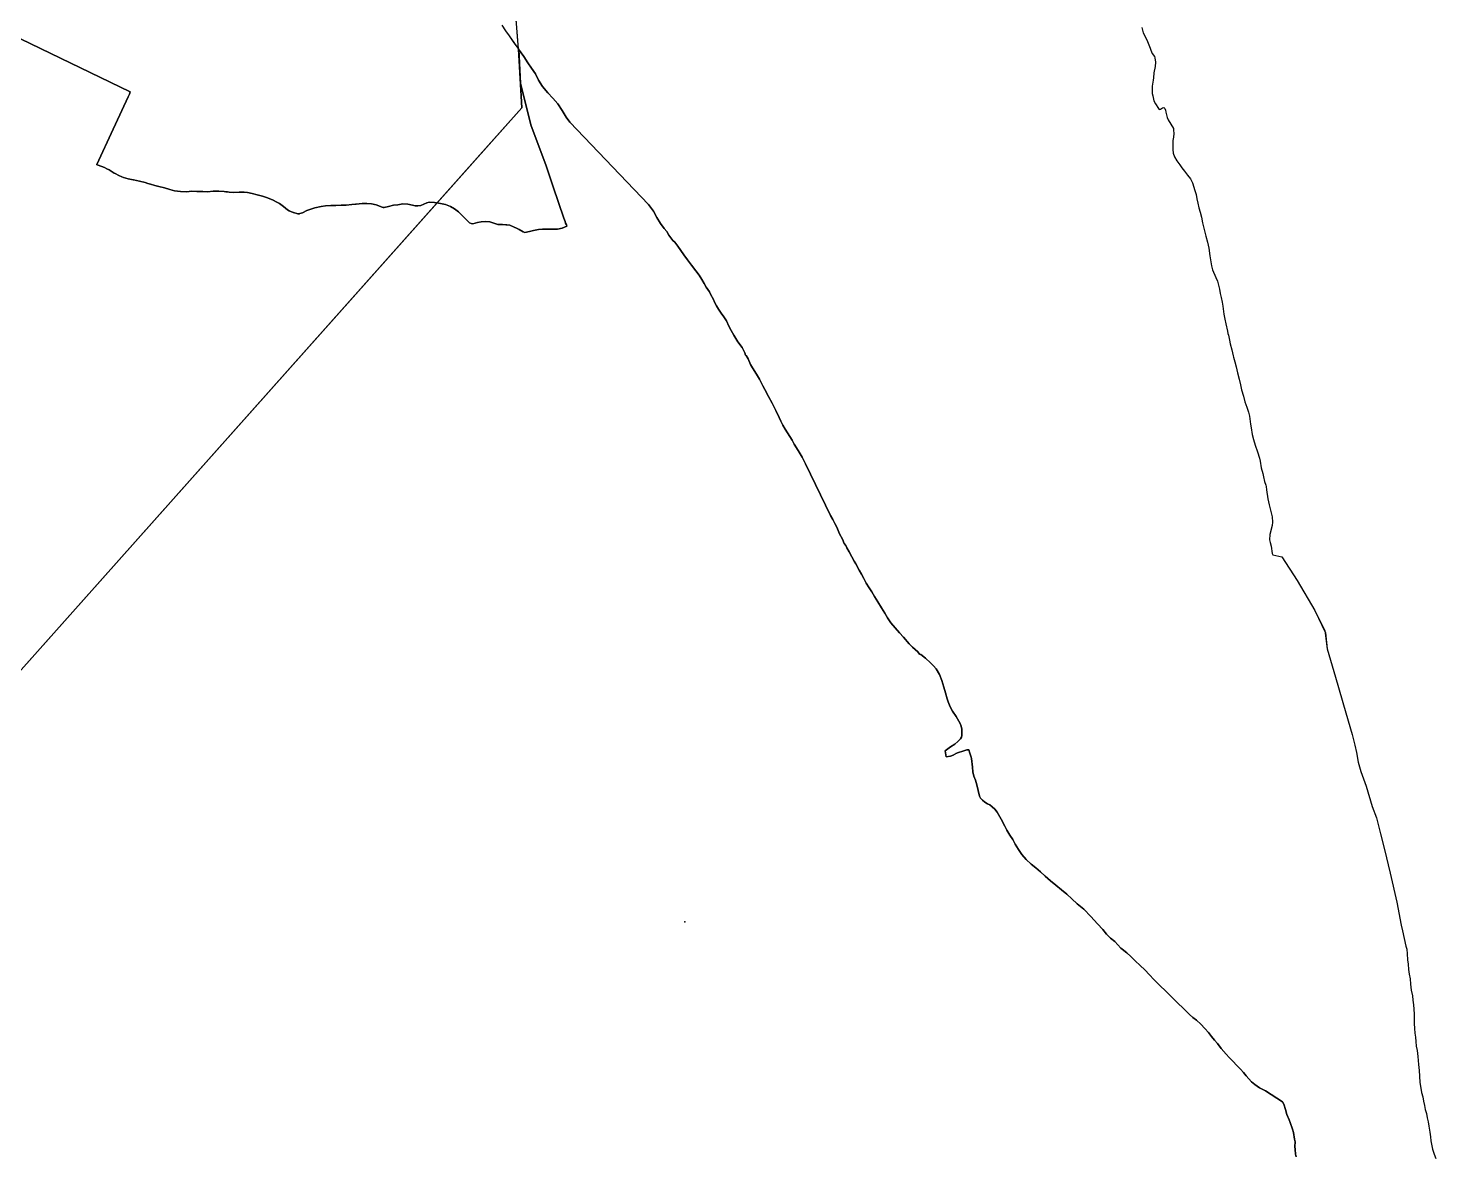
# Model space of a CAD drawing. Header units: inches. Extents: x 11258954 to 11313122, y 3645444 to 3695200.
# Drawn here: x 11293974 to 11297415, y 3677575 to 3680334 of the extents above; entities that cross this region are included whole.
import ezdxf

# ---------------------------------------------------------------- set-up
doc = ezdxf.new("R2010")
doc.units = ezdxf.units.IN
doc.header["$MEASUREMENT"] = 0
for name, color, linetype in [('AnnexationHistory', 183, 'Continuous'), ('PointOfInterest', 52, 'Continuous'), ('ZipCode', 108, 'Continuous')]:
    doc.layers.add(name, color=color, linetype=linetype)

msp = doc.modelspace()

# ---------------------------------------------------------------- linework, layer by layer
at = {"layer": 'AnnexationHistory'}
for points in [[(11297073.55, 3677574.8, 504.4), (11297072.25, 3677581.45, 504.4), (11297070.95, 3677592.45, 504.4), (11297070.75, 3677599.8, 504.4), (11297070.8, 3677611.25, 504.4), (11297069.75, 3677617.75, 504.4), (11297066.85, 3677634, 504.4), (11297064.4, 3677642.55, 504.4), (11297059, 3677658.85, 504.4), (11297056.15, 3677665.35, 504.4), (11297051.05, 3677678.15, 504.4), (11297047.75, 3677690.8, 504.4), (11297043.25, 3677703.4, 504.4), (11297039.8, 3677709.2, 504.4), (11296998.8, 3677735.95, 504.4), (11296984.2, 3677743.6, 504.4), (11296972.2, 3677751.6, 504.4), (11296964.7, 3677758.2, 504.4), (11296951.2, 3677773.2, 504.4), (11296944.95, 3677781, 504.4), (11296937.45, 3677789.35, 504.4), (11296928.3, 3677798.45, 504.4), (11296918.5, 3677808.35, 504.4), (11296909.7, 3677817.45, 504.4), (11296902.15, 3677825.8, 504.4), (11296890.45, 3677839.85, 504.2), (11296881.15, 3677852.1, 504.15), (11296874.35, 3677860.3, 504.15), (11296866.65, 3677869.45, 504.15), (11296859.15, 3677878.65, 504.15), (11296850.45, 3677888.6, 504.15), (11296840.4, 3677899.4, 504.15), (11296830.3, 3677908.8, 504.15), (11296821.45, 3677915.55, 504.15), (11296813.3, 3677923.1, 504.15), (11296725.45, 3678008.5, 100), (11296715.2, 3678019.45, 100), (11296703.35, 3678031.6, 100), (11296691.95, 3678042.6, 100), (11296680.45, 3678054.05, 100), (11296669.45, 3678064.55, 100), (11296659.8, 3678073.15, 100), (11296648.35, 3678082.8, 100), (11296645.3, 3678085.05, 100), (11296630.8, 3678100.85, 100), (11296620.15, 3678109.65, 100), (11296609.7, 3678119.45, 100), (11296601.15, 3678130.2, 100), (11296587.9, 3678144.65, 100), (11296572.05, 3678162.45, 100), (11296554.85, 3678180.2, 100), (11296538.15, 3678193.65, 100), (11296525.2, 3678205.15, 100), (11296513.05, 3678216.8, 100), (11296500.45, 3678227.7, 100), (11296486.5, 3678239.05, 100), (11296473.55, 3678249.6, 100), (11296460.4, 3678261, 100), (11296448.45, 3678271.2, 100), (11296436.95, 3678281.05, 100), (11296425.85, 3678290.6, 100), (11296413.7, 3678301.55, 100), (11296403.45, 3678313.8, 100), (11296394.65, 3678326.1, 100), (11296386.4, 3678339.3, 100), (11296380.9, 3678350.2, 100), (11296374, 3678361.45, 100), (11296366.6, 3678373.05, 100), (11296361.15, 3678383, 100), (11296352.3, 3678400.6, 100), (11296342.8, 3678417.3, 100), (11296337.35, 3678424.6, 100), (11296330.95, 3678430.7, 100), (11296324.7, 3678435.3, 100), (11296318.85, 3678438.15, 100), (11296312.55, 3678442.15, 100), (11296307.2, 3678446.55, 100), (11296302.3, 3678451.55, 100), (11296299.7, 3678456.6, 100), (11296296.4, 3678470.6, 100), (11296293.15, 3678483.95, 100), (11296289.6, 3678495.7, 100), (11296286.1, 3678505.55, 100), (11296283.35, 3678516.15, 100), (11296282.3, 3678527.27, 100), (11296280.19, 3678548.18, 100), (11296279.2, 3678551.5, 100), (11296276.3, 3678561.5, 100), (11296273.2, 3678569.4, 100), (11296272.3, 3678570.05, 100), (11296268.85, 3678569.7, 100), (11296258.95, 3678566.65, 100), (11296248.3, 3678562.95, 100), (11296241.7, 3678560.5, 100), (11296240.6, 3678560.2, 100), (11296235.45, 3678556.5, 100), (11296228.8, 3678554.15, 100), (11296218.1, 3678552.85, 100), (11296215.6, 3678567.15, 100), (11296218.95, 3678570, 100), (11296229.05, 3678576.9, 100), (11296239.4, 3678583.65, 100), (11296246.9, 3678589.95, 100), (11296253.55, 3678596.85, 100), (11296255.35, 3678601, 100), (11296256.4, 3678605.1, 100), (11296256.65, 3678609.7, 100), (11296256.05, 3678620.5, 100), (11296254.5, 3678627.45, 100), (11296252.1, 3678634, 100), (11296248.95, 3678639.9, 100), (11296242.55, 3678651.4, 100), (11296234, 3678663.85, 100), (11296228.3, 3678674.55, 100), (11296222.9, 3678687.05, 100), (11296220.6, 3678694.5, 100), (11296216.7, 3678709, 100), (11296212.7, 3678722.85, 100), (11296207.9, 3678738.9, 100), (11296201.55, 3678753.6, 100), (11296193.6, 3678767.9, 100), (11296187.2, 3678775.05, 100), (11296180.05, 3678782.55, 100), (11296167.4, 3678794.1, 100), (11296156.65, 3678802.4, 100), (11296153.35, 3678803.85, 100), (11296148.85, 3678808.95, 100), (11296135.6, 3678820.9, 100), (11296127.95, 3678829.1, 100), (11296113.95, 3678844.9, 100), (11296104.5, 3678856, 100), (11296093.55, 3678868.35, 100), (11296082.95, 3678880.5, 100), (11296074.85, 3678892.05, 100), (11296068, 3678904, 100), (11296060.4, 3678917.05, 100), (11296051.3, 3678931.15, 100), (11296043.35, 3678944.3, 100), (11296036.45, 3678955.65, 100), (11296029.6, 3678966.05, 100), (11296022.6, 3678977.2, 100), (11296017.05, 3678988.4, 100), (11296011.35, 3678999.15, 100), (11296005.7, 3679008.95, 100), (11295997.1, 3679024, 100), (11295993.1, 3679031.3, 100), (11295987.95, 3679041.65, 100), (11295981.15, 3679053.35, 100), (11295975.3, 3679063.7, 100), (11295972.6, 3679069.1, 100), (11295969, 3679074.15, 100), (11295964.85, 3679084.3, 100), (11295957.5, 3679097.8, 100), (11295950.55, 3679113.65, 100), (11295946.05, 3679123.05, 100), (11295940.8, 3679132.7, 100), (11295935.1, 3679142.7, 100), (11295874.6, 3679269.2, 100), (11295866, 3679284.85, 100), (11295856.4, 3679301.45, 100), (11295846.9, 3679317.15, 100), (11295841.8, 3679326.65, 100), (11295836.05, 3679335.85, 100), (11295830.35, 3679344.7, 100), (11295824.95, 3679353.8, 100), (11295819.2, 3679363.4, 100), (11295813.95, 3679373.15, 100), (11295809.6, 3679382.3, 100), (11295801.85, 3679399.2, 100), (11295792.65, 3679417.3, 100), (11295783.55, 3679433.45, 100), (11295774.6, 3679450.3, 100), (11295769.9, 3679459.1, 100), (11295762.05, 3679475.4, 100), (11295754.6, 3679487.9, 100), (11295745.05, 3679503.35, 100), (11295740, 3679511.7, 100), (11295734.15, 3679525.4, 100), (11295729.45, 3679533.35, 100), (11295727.95, 3679534.4, 100), (11295726.05, 3679539.8, 100), (11295719.55, 3679553.05, 100), (11295709.05, 3679567.3, 100), (11295699.4, 3679583.7, 100), (11295692.55, 3679594.6, 100), (11295686.7, 3679605.55, 100), (11295681.35, 3679618.05, 100), (11295674.6, 3679627.9, 100), (11295668.2, 3679637.1, 100), (11295661.35, 3679646.6, 100), (11295657.2, 3679655.1, 100), (11295651.65, 3679663.65, 100), (11295649.45, 3679670.85, 100), (11295642.3, 3679683.55, 100), (11295639.4, 3679689.45, 100), (11295631.3, 3679700.9, 100), (11295626.3, 3679709.7, 100), (11295620.6, 3679719.55, 100), (11295614.3, 3679729.6, 100), (11295606.15, 3679740.95, 100), (11295595.7, 3679754.4, 100), (11295585.55, 3679767.8, 100), (11295576.95, 3679779.45, 100), (11295569.85, 3679790.1, 100), (11295562.6, 3679800.5, 100), (11295554.9, 3679810.55, 100), (11295549.7, 3679814.7, 100), (11295540.4, 3679827.8, 100), (11295535.05, 3679837.05, 100), (11295528.7, 3679844.4, 100), (11295519.9, 3679856.65, 100), (11295511, 3679871.05, 100), (11295502.55, 3679886.5, 100), (11295490.5, 3679903.05, 100), (11295297.95, 3680104.35, 100), (11295289.4, 3680116.45, 100), (11295279.85, 3680132.65, 100), (11295268.85, 3680148.95, 100), (11295257.15, 3680162.95, 100), (11295244.6, 3680175.6, 100), (11295231.45, 3680191.15, 100), (11295221.45, 3680206.65, 100), (11295214.05, 3680221.75, 100), (11295204.8, 3680236, 100), (11295195.95, 3680249, 100), (11295185.8, 3680264.2, 100), (11295173.01, 3680282.315, 100), (11295154.359, 3680522.391, 0)], [(11295132, 3680340.75, 0), (11295141, 3680327.25, 0), (11295150, 3680314.75, 0), (11295155.396, 3680306.8745, 0), (11295173, 3680282.5, 0), (11295180.8315, 3680139.1285, 0), (11293212.016, 3677929.1205, 0)], [(11296696, 3680335.25, 0), (11296700, 3680322, 0), (11296707, 3680308.25, 0), (11296710, 3680300.75, 0), (11296717, 3680284.5, 0), (11296718.5995, 3680280.3405, 0), (11296722, 3680271.5, 0), (11296727, 3680264.5, 0), (11296728, 3680261.5, 0), (11296730, 3680251, 0), (11296729, 3680240, 0), (11296726, 3680224.75, 0), (11296725, 3680212.25, 0), (11296724, 3680207, 0), (11296722, 3680192.25, 0), (11296722, 3680186.25, 0), (11296722, 3680173.75, 0), (11296723, 3680168.25, 0), (11296726, 3680156.25, 0), (11296730, 3680148.5, 0), (11296737, 3680137.25, 0), (11296739, 3680135.25, 0), (11296742, 3680136, 0), (11296747, 3680139, 0), (11296750, 3680139.75, 0), (11296753, 3680137.75, 0), (11296754, 3680133.5, 0), (11296755, 3680128.75, 0), (11296758, 3680115.5, 0), (11296761, 3680109.5, 0), (11296767, 3680099.25, 0), (11296774, 3680088.5, 0), (11296774, 3680085, 0), (11296774, 3680084.75, 0), (11296775, 3680076.5, 0), (11296774, 3680067.5, 0), (11296772, 3680058.75, 0), (11296772, 3680048, 0), (11296772, 3680036.75, 0), (11296773, 3680028.5, 0), (11296776, 3680019.5, 0), (11296782, 3680009.5, 0), (11296789, 3680000, 0), (11296794, 3679992.5, 0), (11296801, 3679984, 0), (11296808, 3679974.75, 0), (11296815, 3679965.75, 0), (11296820, 3679956, 0), (11296826, 3679937.25, 0), (11296829, 3679926.75, 0), (11296831, 3679916.25, 0), (11296833, 3679906, 0), (11296836, 3679894.75, 0), (11296839, 3679884, 0), (11296842, 3679871.5, 0), (11296845, 3679857.5, 0), (11296849, 3679841.25, 0), (11296853, 3679825, 0), (11296857, 3679810.5, 0), (11296860, 3679795.75, 0), (11296863, 3679777, 0), (11296865, 3679762.5, 0), (11296867, 3679752.5, 0), (11296869, 3679742.75, 0), (11296877, 3679724.5, 0), (11296881, 3679715.25, 0), (11296884, 3679705.5, 0), (11296886, 3679695.5, 0), (11296888, 3679685, 0), (11296890, 3679675.25, 0), (11296893, 3679664.25, 0), (11296894, 3679654.25, 0), (11296897, 3679635, 0), (11296899.615, 3679622.703, 0), (11296901.995, 3679611.091, 0), (11296906.134, 3679593.3575, 0), (11296906.7, 3679587.05, 0), (11296908, 3679583, 0), (11296910.341, 3679571.11, 0), (11296912.45, 3679561.8785, 0), (11296916.029, 3679547.483, 0), (11296919.769, 3679532.5795, 0), (11296920.6015, 3679529.347, 0), (11296923.473, 3679518.19, 0), (11296926.666, 3679505.9415, 0), (11296930.2755, 3679491.6245, 0), (11296933.9745, 3679475.9715, 0), (11296937.178, 3679461.7745, 0), (11296940.1145, 3679449.601, 0), (11296944.502, 3679434.115, 0), (11296948.3625, 3679420.4885, 0), (11296953.289, 3679407.3625, 0), (11296957.1225, 3679394.8265, 0), (11296959.491, 3679384.96, 0), (11296960.496, 3679378.555, 0), (11296962.1615, 3679365.613, 0), (11296963.3185, 3679356.5985, 0), (11296965.7085, 3679340.441, 0), (11296969.4715, 3679328.0295, 0), (11296973.6715, 3679314.3845, 0), (11296978.821, 3679298.293, 0), (11296983.768, 3679282.8325, 0), (11296985.2865, 3679274.964, 0), (11296988.341, 3679258.932, 0), (11296991.763, 3679244.8795, 0), (11296993.641, 3679237.167, 0), (11296996.558, 3679225.5485, 0), (11296999.75, 3679216.58, 0), (11297000.168, 3679213.6645, 0), (11297001.361, 3679205.3475, 0), (11297004.46, 3679183.1225, 0), (11297008.004, 3679168.609, 0), (11297014.5595, 3679139.514, 0), (11297015.7985, 3679125.9325, 0), (11297015.302, 3679118.038, 0), (11297008.94, 3679096.1575, 0), (11297008.3, 3679083.05, 0), (11297010.26, 3679076.329, 0), (11297012.7805, 3679067.813, 0), (11297015.0255, 3679050.0025, 0), (11297016.315, 3679046.139, 0), (11297038.2715, 3679041.552, 0), (11297075.734, 3678984.01, 0), (11297119.3535, 3678910.0445, 0), (11297145.285, 3678855.424, 0), (11297149.1055, 3678816.285, 0), (11297169.68, 3678747.2245, 0), (11297194.8, 3678660.1, 0), (11297210.3965, 3678606.8215, 0), (11297216.698, 3678581.171, 0), (11297220.8335, 3678563.292, 0), (11297225.366, 3678539.306, 0), (11297231.689, 3678516.4595, 0), (11297244.914, 3678480.7145, 0), (11297259.6, 3678431.05, 0), (11297269.7015, 3678403.3985, 0), (11297279.386, 3678364.264, 0), (11297289.755, 3678325.784, 0), (11297303.278, 3678268.638, 0), (11297319.699, 3678197.6565, 0), (11297330.4285, 3678140.91, 0), (11297333.1555, 3678127.1295, 0), (11297342, 3678089.75, 0), (11297344, 3678082.25, 0), (11297345, 3678071.5, 0), (11297346, 3678056.25, 0), (11297347, 3678045.5, 0), (11297348, 3678032.5, 0), (11297350, 3678021.75, 0), (11297352, 3678010, 0), (11297353, 3677997.25, 0), (11297355, 3677982.5, 0), (11297358, 3677968.5, 0), (11297359, 3677957.75, 0), (11297360, 3677946.5, 0), (11297361, 3677935.75, 0), (11297362, 3677923.75, 0), (11297362, 3677911.75, 0), (11297362, 3677900.5, 0), (11297363, 3677888.75, 0), (11297364, 3677877.5, 0), (11297365, 3677867.25, 0), (11297366, 3677856.5, 0), (11297367, 3677845.5, 0), (11297369, 3677835, 0), (11297371, 3677820.5, 0), (11297372, 3677810.5, 0), (11297373, 3677800.5, 0), (11297374, 3677785.75, 0), (11297375, 3677771.75, 0), (11297376, 3677756.75, 0), (11297378, 3677742.75, 0), (11297380, 3677732.25, 0), (11297383, 3677721.5, 0), (11297385, 3677711, 0), (11297387, 3677700.75, 0), (11297389, 3677691, 0), (11297392, 3677680.5, 0), (11297394, 3677670.25, 0), (11297396, 3677660.25, 0), (11297398, 3677650, 0), (11297400, 3677635.25, 0), (11297402, 3677623.75, 0), (11297403, 3677614.25, 0), (11297404, 3677605.75, 0), (11297407, 3677593.5, 0), (11297411, 3677581.5, 0), (11297415, 3677570.75, 0)], [(11293127.101, 3677833.803, 0), (11295078.6265, 3680024.403, 0), (11295180.8315, 3680139.1285, 0), (11295173.01, 3680282.315, 100), (11295185.8, 3680264.2, 100), (11295195.95, 3680249, 100), (11295204.8, 3680236, 100), (11295214.05, 3680221.75, 100), (11295221.45, 3680206.65, 100), (11295231.45, 3680191.15, 100), (11295244.6, 3680175.6, 100), (11295257.15, 3680162.95, 100), (11295268.85, 3680148.95, 100), (11295279.85, 3680132.65, 100), (11295289.4, 3680116.45, 100), (11295297.95, 3680104.35, 100), (11295490.5, 3679903.05, 100), (11295502.55, 3679886.5, 100), (11295511, 3679871.05, 100), (11295519.9, 3679856.65, 100), (11295528.7, 3679844.4, 100), (11295535.05, 3679837.05, 100), (11295540.4, 3679827.8, 100), (11295549.7, 3679814.7, 100), (11295554.9, 3679810.55, 100), (11295562.6, 3679800.5, 100), (11295569.85, 3679790.1, 100), (11295576.95, 3679779.45, 100), (11295585.55, 3679767.8, 100), (11295595.7, 3679754.4, 100), (11295606.15, 3679740.95, 100), (11295614.3, 3679729.6, 100), (11295620.6, 3679719.55, 100), (11295626.3, 3679709.7, 100), (11295631.3, 3679700.9, 100), (11295639.4, 3679689.45, 100), (11295642.3, 3679683.55, 100), (11295649.45, 3679670.85, 100), (11295651.65, 3679663.65, 100), (11295657.2, 3679655.1, 100), (11295661.35, 3679646.6, 100), (11295668.2, 3679637.1, 100), (11295674.6, 3679627.9, 100), (11295681.35, 3679618.05, 100), (11295686.7, 3679605.55, 100), (11295692.55, 3679594.6, 100), (11295699.4, 3679583.7, 100), (11295709.05, 3679567.3, 100), (11295719.55, 3679553.05, 100), (11295726.05, 3679539.8, 100), (11295727.95, 3679534.4, 100), (11295729.45, 3679533.35, 100), (11295734.15, 3679525.4, 100), (11295740, 3679511.7, 100), (11295745.05, 3679503.35, 100), (11295754.6, 3679487.9, 100), (11295762.05, 3679475.4, 100), (11295769.9, 3679459.1, 100), (11295774.6, 3679450.3, 100), (11295783.55, 3679433.45, 100), (11295792.65, 3679417.3, 100), (11295801.85, 3679399.2, 100), (11295809.6, 3679382.3, 100), (11295813.95, 3679373.15, 100), (11295819.2, 3679363.4, 100), (11295824.95, 3679353.8, 100), (11295830.35, 3679344.7, 100), (11295836.05, 3679335.85, 100), (11295841.8, 3679326.65, 100), (11295846.9, 3679317.15, 100), (11295856.4, 3679301.45, 100), (11295866, 3679284.85, 100), (11295874.6, 3679269.2, 100), (11295935.1, 3679142.7, 100), (11295940.8, 3679132.7, 100), (11295946.05, 3679123.05, 100), (11295950.55, 3679113.65, 100), (11295957.5, 3679097.8, 100), (11295964.85, 3679084.3, 100), (11295969, 3679074.15, 100), (11295972.6, 3679069.1, 100), (11295975.3, 3679063.7, 100), (11295981.15, 3679053.35, 100), (11295987.95, 3679041.65, 100), (11295993.1, 3679031.3, 100), (11295997.1, 3679024, 100), (11296005.7, 3679008.95, 100), (11296011.35, 3678999.15, 100), (11296017.05, 3678988.4, 100), (11296022.6, 3678977.2, 100), (11296029.6, 3678966.05, 100), (11296036.45, 3678955.65, 100), (11296043.35, 3678944.3, 100), (11296051.3, 3678931.15, 100), (11296060.4, 3678917.05, 100), (11296068, 3678904, 100), (11296074.85, 3678892.05, 100), (11296082.95, 3678880.5, 100), (11296093.55, 3678868.35, 100), (11296104.5, 3678856, 100), (11296113.95, 3678844.9, 100), (11296127.95, 3678829.1, 100), (11296135.6, 3678820.9, 100), (11296148.85, 3678808.95, 100), (11296153.35, 3678803.85, 100), (11296156.65, 3678802.4, 100), (11296167.4, 3678794.1, 100), (11296180.05, 3678782.55, 100), (11296187.2, 3678775.05, 100), (11296193.6, 3678767.9, 100), (11296201.55, 3678753.6, 100), (11296207.9, 3678738.9, 100), (11296212.7, 3678722.85, 100), (11296216.7, 3678709, 100), (11296220.6, 3678694.5, 100), (11296222.9, 3678687.05, 100), (11296228.3, 3678674.55, 100), (11296234, 3678663.85, 100), (11296242.55, 3678651.4, 100), (11296248.95, 3678639.9, 100), (11296252.1, 3678634, 100), (11296254.5, 3678627.45, 100), (11296256.05, 3678620.5, 100), (11296256.65, 3678609.7, 100), (11296256.4, 3678605.1, 100), (11296255.35, 3678601, 100), (11296253.55, 3678596.85, 100), (11296246.9, 3678589.95, 100), (11296239.4, 3678583.65, 100), (11296229.05, 3678576.9, 100), (11296218.95, 3678570, 100), (11296215.6, 3678567.15, 100), (11296218.1, 3678552.85, 100), (11296228.8, 3678554.15, 100), (11296235.45, 3678556.5, 100), (11296240.6, 3678560.2, 100), (11296241.7, 3678560.5, 100), (11296248.3, 3678562.95, 100), (11296258.95, 3678566.65, 100), (11296268.85, 3678569.7, 100), (11296272.3, 3678570.05, 100), (11296273.2, 3678569.4, 100), (11296276.3, 3678561.5, 100), (11296279.2, 3678551.5, 100), (11296280.19, 3678548.18, 100), (11296282.3, 3678527.27, 100), (11296283.35, 3678516.15, 100), (11296286.1, 3678505.55, 100), (11296289.6, 3678495.7, 100), (11296293.15, 3678483.95, 100), (11296296.4, 3678470.6, 100), (11296299.7, 3678456.6, 100), (11296302.3, 3678451.55, 100), (11296307.2, 3678446.55, 100), (11296312.55, 3678442.15, 100), (11296318.85, 3678438.15, 100), (11296324.7, 3678435.3, 100), (11296330.95, 3678430.7, 100), (11296337.35, 3678424.6, 100), (11296342.8, 3678417.3, 100), (11296352.3, 3678400.6, 100), (11296361.15, 3678383, 100), (11296366.6, 3678373.05, 100), (11296374, 3678361.45, 100), (11296380.9, 3678350.2, 100), (11296386.4, 3678339.3, 100), (11296394.65, 3678326.1, 100), (11296403.45, 3678313.8, 100), (11296413.7, 3678301.55, 100), (11296425.85, 3678290.6, 100), (11296436.95, 3678281.05, 100), (11296448.45, 3678271.2, 100), (11296460.4, 3678261, 100), (11296473.55, 3678249.6, 100), (11296486.5, 3678239.05, 100), (11296500.45, 3678227.7, 100), (11296513.05, 3678216.8, 100), (11296525.2, 3678205.15, 100), (11296538.15, 3678193.65, 100), (11296554.85, 3678180.2, 100), (11296572.05, 3678162.45, 100), (11296587.9, 3678144.65, 100), (11296601.15, 3678130.2, 100), (11296609.7, 3678119.45, 100), (11296620.15, 3678109.65, 100), (11296630.8, 3678100.85, 100), (11296645.3, 3678085.05, 100), (11296648.35, 3678082.8, 100), (11296659.8, 3678073.15, 100), (11296669.45, 3678064.55, 100), (11296680.45, 3678054.05, 100), (11296691.95, 3678042.6, 100), (11296703.35, 3678031.6, 100), (11296715.2, 3678019.45, 100), (11296725.45, 3678008.5, 100), (11296813.3, 3677923.1, 504.15), (11296821.45, 3677915.55, 504.15), (11296830.3, 3677908.8, 504.15), (11296840.4, 3677899.4, 504.15), (11296850.45, 3677888.6, 504.15), (11296859.15, 3677878.65, 504.15), (11296866.65, 3677869.45, 504.15), (11296874.35, 3677860.3, 504.15), (11296881.15, 3677852.1, 504.15), (11296890.45, 3677839.85, 504.2), (11296902.15, 3677825.8, 504.4), (11296909.7, 3677817.45, 504.4), (11296918.5, 3677808.35, 504.4), (11296928.3, 3677798.45, 504.4), (11296937.45, 3677789.35, 504.4), (11296944.95, 3677781, 504.4), (11296951.2, 3677773.2, 504.4), (11296964.7, 3677758.2, 504.4), (11296972.2, 3677751.6, 504.4), (11296984.2, 3677743.6, 504.4), (11296998.8, 3677735.95, 504.4), (11297039.8, 3677709.2, 504.4), (11297043.25, 3677703.4, 504.4), (11297047.75, 3677690.8, 504.4), (11297051.05, 3677678.15, 504.4), (11297056.15, 3677665.35, 504.4), (11297059, 3677658.85, 504.4), (11297064.4, 3677642.55, 504.4), (11297066.85, 3677634, 504.4), (11297069.75, 3677617.75, 504.4), (11297070.8, 3677611.25, 504.4), (11297070.75, 3677599.8, 504.4), (11297070.95, 3677592.45, 504.4), (11297072.25, 3677581.45, 504.4), (11297073.55, 3677574.8, 504.4)]]:
    msp.add_polyline3d(points, dxfattribs=at)
at = {"layer": 'PointOfInterest'}
msp.add_point((11295579.4749, 3678149.6375), dxfattribs=at)
at = {"layer": 'ZipCode'}
for points in [[(11293955.6255, 3680307.6065, 0), (11294224, 3680178.3125, 0), (11294222, 3680172, 0), (11294219, 3680165.75, 0), (11294188, 3680099, 0), (11294182, 3680086.75, 0), (11294142.033, 3680000.072, 0), (11294142.25, 3680000, 0), (11294145.7, 3679998.9, 0), (11294160.85, 3679993.2, 0), (11294166.75, 3679990.275, 0), (11294172.65, 3679987.35, 0), (11294184.45, 3679979.65, 0), (11294187.0275, 3679978.3095, 0), (11294195.7, 3679973.8, 0), (11294202.9785, 3679970.6805, 0), (11294207.6, 3679968.7, 0), (11294218.55, 3679965.3, 0), (11294230.957, 3679963.0095, 0), (11294231.55, 3679962.9005, 0), (11294246.9, 3679960.1, 0), (11294260.8, 3679956.35, 0), (11294266.9, 3679954.269, 0), (11294273.55, 3679952, 0), (11294283.7, 3679949.3, 0), (11294293.55, 3679947.05, 0), (11294307.3, 3679943.8, 0), (11294320.7, 3679939.5, 0), (11294332.3, 3679936.5, 0), (11294346.8, 3679934.35, 0), (11294361.3, 3679933.7, 0), (11294374.2, 3679934.9, 0), (11294386.85, 3679934.85, 0), (11294400.4205, 3679934.1405, 0), (11294401.2, 3679934.1, 0), (11294413.1, 3679933.9, 0), (11294426.45, 3679935.1, 0), (11294440.5, 3679935.65, 0), (11294453.7, 3679934.65, 0), (11294457.816, 3679934.025, 0), (11294461.9325, 3679933.3995, 0), (11294465.55, 3679932.85, 0), (11294477.3, 3679931.95, 0), (11294490.4, 3679932.55, 0), (11294493, 3679932.75, 0), (11294497.55, 3679933.05, 0), (11294502.0255, 3679932.6785, 0), (11294510.2, 3679932, 0), (11294521.55, 3679929.3, 0), (11294534.2, 3679926.15, 0), (11294546.9855, 3679922.978, 0), (11294547.3, 3679922.9, 0), (11294559.15, 3679919.3, 0), (11294572.9, 3679913.15, 0), (11294580.9075, 3679909.2975, 0), (11294588.8, 3679905.5, 0), (11294598.3, 3679898.1, 0), (11294608.2, 3679889.85, 0), (11294612.1, 3679887.3, 0), (11294622.061, 3679883.3335, 0), (11294623.15, 3679882.9, 0), (11294633.85, 3679879.9, 0), (11294638, 3679880.25, 0), (11294638.7, 3679880.3, 0), (11294644.6, 3679882.55, 0), (11294655.2, 3679887.8, 0), (11294665.65, 3679891.35, 0), (11294675.3, 3679894.5, 0), (11294690.4, 3679898, 0), (11294701.35, 3679899.4, 0), (11294714.1, 3679900.05, 0), (11294726.35, 3679900.4, 0), (11294739.45, 3679901, 0), (11294751.55, 3679901.4, 0), (11294765.4, 3679902.5, 0), (11294774.8435, 3679903.1065, 0), (11294776.3, 3679903.2, 0), (11294790.7, 3679904.95, 0), (11294802.3, 3679905.05, 0), (11294813.9, 3679904.1, 0), (11294825, 3679901.65, 0), (11294839.4, 3679895.95, 0), (11294842.125, 3679895.575, 0), (11294844.85, 3679895.2, 0), (11294855.1, 3679897.9, 0), (11294867, 3679900.85, 0), (11294878.3, 3679902.2, 0), (11294890.45, 3679904, 0), (11294902.15, 3679903.5, 0), (11294914.15, 3679901.05, 0), (11294920.2, 3679899.6, 0), (11294927, 3679899.05, 0), (11294934.2, 3679900.15, 0), (11294948.95, 3679906.45, 0), (11294954.45, 3679908, 0), (11294967.65, 3679907.35, 0), (11294982.05, 3679905.45, 0), (11294994.4, 3679902.3, 0), (11295006.55, 3679897.9, 0), (11295016.85, 3679892.3, 0), (11295023.0745, 3679887.158, 0), (11295026.05, 3679884.7, 0), (11295034.65, 3679876.5, 0), (11295041.043, 3679870.0435, 0), (11295044.7, 3679866.35, 0), (11295053.15, 3679858.2, 0), (11295056.9, 3679856.4, 0), (11295061.1, 3679855.8, 0), (11295073.05, 3679858.35, 0), (11295081.6, 3679860.5, 0), (11295092.1, 3679861.05, 0), (11295102.6, 3679860.05, 0), (11295112.35, 3679857.35, 0), (11295122.45, 3679854.05, 0), (11295133.4, 3679853.45, 0), (11295141.6455, 3679853.154, 0), (11295144.55, 3679853.05, 0), (11295151.3, 3679851.95, 0), (11295162.7, 3679847.5, 0), (11295167.623, 3679845.028, 0), (11295174.65, 3679841.5, 0), (11295184.4, 3679835.5, 0), (11295188.55, 3679834.55, 0), (11295199.5, 3679836.45, 0), (11295209.5, 3679838.95, 0), (11295222.05, 3679841.45, 0), (11295231.6, 3679842.65, 0), (11295243.4, 3679842.45, 0), (11295246.012, 3679842.364, 0), (11295254, 3679842.1, 0), (11295268.15, 3679842.7, 0), (11295279.9, 3679845, 0), (11295291.05, 3679849.5, 0), (11295290, 3679852.75, 0), (11295288, 3679857, 0), (11295287, 3679861, 0), (11295285, 3679865, 0), (11295284, 3679869, 0), (11295258, 3679945.5, 0), (11295240, 3680000, 0), (11295204, 3680094.75, 0), (11295178, 3680198.75, 0), (11295174, 3680281.5, 0), (11295172.9685, 3680282.901, 0), (11295147, 3680612, 0)], [(11295132, 3680340.75, 0), (11295141, 3680327.25, 0), (11295150, 3680314.75, 0), (11295160, 3680300.5, 0), (11295168.999, 3680288.2905, 0), (11295172.9685, 3680282.901, 0), (11295174, 3680281.5, 0), (11295178, 3680198.75, 0), (11295204, 3680094.75, 0), (11295240, 3680000, 0), (11295258, 3679945.5, 0), (11295284, 3679869, 0), (11295285, 3679865, 0), (11295287, 3679861, 0), (11295288, 3679857, 0), (11295290, 3679852.75, 0), (11295291.05, 3679849.5, 0), (11295279.9, 3679845, 0), (11295268.15, 3679842.7, 0), (11295254, 3679842.1, 0), (11295246.012, 3679842.364, 0), (11295243.4, 3679842.45, 0), (11295231.6, 3679842.65, 0), (11295222.05, 3679841.45, 0), (11295209.5, 3679838.95, 0), (11295199.5, 3679836.45, 0), (11295188.55, 3679834.55, 0), (11295184.4, 3679835.5, 0), (11295174.65, 3679841.5, 0), (11295167.623, 3679845.028, 0), (11295162.7, 3679847.5, 0), (11295151.3, 3679851.95, 0), (11295144.55, 3679853.05, 0), (11295141.6455, 3679853.154, 0), (11295133.4, 3679853.45, 0), (11295122.45, 3679854.05, 0), (11295112.35, 3679857.35, 0), (11295102.6, 3679860.05, 0), (11295092.1, 3679861.05, 0), (11295081.6, 3679860.5, 0), (11295073.05, 3679858.35, 0), (11295061.1, 3679855.8, 0), (11295056.9, 3679856.4, 0), (11295053.15, 3679858.2, 0), (11295044.7, 3679866.35, 0), (11295041.043, 3679870.0435, 0), (11295034.65, 3679876.5, 0), (11295026.05, 3679884.7, 0), (11295023.0745, 3679887.158, 0), (11295016.85, 3679892.3, 0), (11295006.55, 3679897.9, 0), (11294994.4, 3679902.3, 0), (11294982.05, 3679905.45, 0), (11294967.65, 3679907.35, 0), (11294954.45, 3679908, 0), (11294948.95, 3679906.45, 0), (11294934.2, 3679900.15, 0), (11294927, 3679899.05, 0), (11294920.2, 3679899.6, 0), (11294914.15, 3679901.05, 0), (11294902.15, 3679903.5, 0), (11294890.45, 3679904, 0), (11294878.3, 3679902.2, 0), (11294867, 3679900.85, 0), (11294855.1, 3679897.9, 0), (11294844.85, 3679895.2, 0), (11294842.125, 3679895.575, 0), (11294839.4, 3679895.95, 0), (11294825, 3679901.65, 0), (11294813.9, 3679904.1, 0), (11294802.3, 3679905.05, 0), (11294790.7, 3679904.95, 0), (11294776.3, 3679903.2, 0), (11294774.8435, 3679903.1065, 0), (11294765.4, 3679902.5, 0), (11294751.55, 3679901.4, 0), (11294739.45, 3679901, 0), (11294726.35, 3679900.4, 0), (11294714.1, 3679900.05, 0), (11294701.35, 3679899.4, 0), (11294690.4, 3679898, 0), (11294675.3, 3679894.5, 0), (11294665.65, 3679891.35, 0), (11294655.2, 3679887.8, 0), (11294644.6, 3679882.55, 0), (11294638.7, 3679880.3, 0), (11294638, 3679880.25, 0), (11294633.85, 3679879.9, 0), (11294623.15, 3679882.9, 0), (11294622.061, 3679883.3335, 0), (11294612.1, 3679887.3, 0), (11294608.2, 3679889.85, 0), (11294598.3, 3679898.1, 0), (11294588.8, 3679905.5, 0), (11294580.9075, 3679909.2975, 0), (11294572.9, 3679913.15, 0), (11294559.15, 3679919.3, 0), (11294547.3, 3679922.9, 0), (11294546.9855, 3679922.978, 0), (11294534.2, 3679926.15, 0), (11294521.55, 3679929.3, 0), (11294510.2, 3679932, 0), (11294502.0255, 3679932.6785, 0), (11294497.55, 3679933.05, 0), (11294493, 3679932.75, 0), (11294490.4, 3679932.55, 0), (11294477.3, 3679931.95, 0), (11294465.55, 3679932.85, 0), (11294461.9325, 3679933.3995, 0), (11294457.816, 3679934.025, 0), (11294453.7, 3679934.65, 0), (11294440.5, 3679935.65, 0), (11294426.45, 3679935.1, 0), (11294413.1, 3679933.9, 0), (11294401.2, 3679934.1, 0), (11294400.4205, 3679934.1405, 0), (11294386.85, 3679934.85, 0), (11294374.2, 3679934.9, 0), (11294361.3, 3679933.7, 0), (11294346.8, 3679934.35, 0), (11294332.3, 3679936.5, 0), (11294320.7, 3679939.5, 0), (11294307.3, 3679943.8, 0), (11294293.55, 3679947.05, 0), (11294283.7, 3679949.3, 0), (11294273.55, 3679952, 0), (11294266.9, 3679954.269, 0), (11294260.8, 3679956.35, 0), (11294246.9, 3679960.1, 0), (11294231.55, 3679962.9005, 0), (11294230.957, 3679963.0095, 0), (11294218.55, 3679965.3, 0), (11294207.6, 3679968.7, 0), (11294202.9785, 3679970.6805, 0), (11294195.7, 3679973.8, 0), (11294187.0275, 3679978.3095, 0), (11294184.45, 3679979.65, 0), (11294172.65, 3679987.35, 0), (11294166.75, 3679990.275, 0), (11294160.85, 3679993.2, 0), (11294145.7, 3679998.9, 0), (11294142.25, 3680000, 0), (11294142.033, 3680000.072, 0), (11294182, 3680086.75, 0), (11294188, 3680099, 0), (11294219, 3680165.75, 0), (11294222, 3680172, 0), (11294224, 3680178.3125, 0), (11293955.6255, 3680307.6065, 0)], [(11296696, 3680335.25, 0), (11296700, 3680322, 0), (11296707, 3680308.25, 0), (11296710, 3680300.75, 0), (11296717, 3680284.5, 0), (11296718.5995, 3680280.3405, 0), (11296722, 3680271.5, 0), (11296727, 3680264.5, 0), (11296728, 3680261.5, 0), (11296730, 3680251, 0), (11296729, 3680240, 0), (11296726, 3680224.75, 0), (11296725, 3680212.25, 0), (11296724, 3680207, 0), (11296722, 3680192.25, 0), (11296722, 3680186.25, 0), (11296722, 3680173.75, 0), (11296723, 3680168.25, 0), (11296726, 3680156.25, 0), (11296730, 3680148.5, 0), (11296737, 3680137.25, 0), (11296739, 3680135.25, 0), (11296742, 3680136, 0), (11296747, 3680139, 0), (11296750, 3680139.75, 0), (11296753, 3680137.75, 0), (11296754, 3680133.5, 0), (11296755, 3680128.75, 0), (11296758, 3680115.5, 0), (11296761, 3680109.5, 0), (11296767, 3680099.25, 0), (11296774, 3680088.5, 0), (11296774, 3680085, 0), (11296774, 3680084.75, 0), (11296775, 3680076.5, 0), (11296774, 3680067.5, 0), (11296772, 3680058.75, 0), (11296772, 3680048, 0), (11296772, 3680036.75, 0), (11296773, 3680028.5, 0), (11296776, 3680019.5, 0), (11296782, 3680009.5, 0), (11296789, 3680000, 0), (11296794, 3679992.5, 0), (11296801, 3679984, 0), (11296808, 3679974.75, 0), (11296815, 3679965.75, 0), (11296820, 3679956, 0), (11296826, 3679937.25, 0), (11296829, 3679926.75, 0), (11296831, 3679916.25, 0), (11296833, 3679906, 0), (11296836, 3679894.75, 0), (11296839, 3679884, 0), (11296842, 3679871.5, 0), (11296845, 3679857.5, 0), (11296849, 3679841.25, 0), (11296853, 3679825, 0), (11296857, 3679810.5, 0), (11296860, 3679795.75, 0), (11296863, 3679777, 0), (11296865, 3679762.5, 0), (11296867, 3679752.5, 0), (11296869, 3679742.75, 0), (11296877, 3679724.5, 0), (11296881, 3679715.25, 0), (11296884, 3679705.5, 0), (11296886, 3679695.5, 0), (11296888, 3679685, 0), (11296890, 3679675.25, 0), (11296893, 3679664.25, 0), (11296894, 3679654.25, 0), (11296897, 3679635, 0), (11296899.615, 3679622.703, 0), (11296901.995, 3679611.091, 0), (11296906.134, 3679593.3575, 0), (11296906.7, 3679587.05, 0), (11296908, 3679583, 0), (11296910.341, 3679571.11, 0), (11296912.45, 3679561.8785, 0), (11296916.029, 3679547.483, 0), (11296919.769, 3679532.5795, 0), (11296920.6015, 3679529.347, 0), (11296923.473, 3679518.19, 0), (11296926.666, 3679505.9415, 0), (11296930.2755, 3679491.6245, 0), (11296933.9745, 3679475.9715, 0), (11296937.178, 3679461.7745, 0), (11296940.1145, 3679449.601, 0), (11296944.502, 3679434.115, 0), (11296948.3625, 3679420.4885, 0), (11296953.289, 3679407.3625, 0), (11296957.1225, 3679394.8265, 0), (11296959.491, 3679384.96, 0), (11296960.496, 3679378.555, 0), (11296962.1615, 3679365.613, 0), (11296963.3185, 3679356.5985, 0), (11296965.7085, 3679340.441, 0), (11296969.4715, 3679328.0295, 0), (11296973.6715, 3679314.3845, 0), (11296978.821, 3679298.293, 0), (11296983.768, 3679282.8325, 0), (11296985.2865, 3679274.964, 0), (11296988.341, 3679258.932, 0), (11296991.763, 3679244.8795, 0), (11296993.641, 3679237.167, 0), (11296996.558, 3679225.5485, 0), (11296999.75, 3679216.58, 0), (11297000.168, 3679213.6645, 0), (11297001.361, 3679205.3475, 0), (11297004.46, 3679183.1225, 0), (11297008.004, 3679168.609, 0), (11297014.5595, 3679139.514, 0), (11297015.7985, 3679125.9325, 0), (11297015.302, 3679118.038, 0), (11297008.94, 3679096.1575, 0), (11297008.3, 3679083.05, 0), (11297010.26, 3679076.329, 0), (11297012.7805, 3679067.813, 0), (11297015.0255, 3679050.0025, 0), (11297016.315, 3679046.139, 0), (11297038.2715, 3679041.552, 0), (11297075.734, 3678984.01, 0), (11297119.3535, 3678910.0445, 0), (11297142.2565, 3678864.999, 0), (11297143.9965, 3678861.341, 0), (11297149.1055, 3678816.285, 0), (11297169.68, 3678747.2245, 0), (11297194.8, 3678660.1, 0), (11297210.3965, 3678606.8215, 0), (11297216.698, 3678581.171, 0), (11297220.8335, 3678563.292, 0), (11297225.366, 3678539.306, 0), (11297231.689, 3678516.4595, 0), (11297244.914, 3678480.7145, 0), (11297259.6, 3678431.05, 0), (11297269.7015, 3678403.3985, 0), (11297279.386, 3678364.264, 0), (11297289.755, 3678325.784, 0), (11297303.278, 3678268.638, 0), (11297319.699, 3678197.6565, 0), (11297330.4285, 3678140.91, 0), (11297333.1555, 3678127.1295, 0), (11297342, 3678089.75, 0), (11297344, 3678082.25, 0), (11297345, 3678071.5, 0), (11297346, 3678056.25, 0), (11297347, 3678045.5, 0), (11297348, 3678032.5, 0), (11297350, 3678021.75, 0), (11297352, 3678010, 0), (11297353, 3677997.25, 0), (11297355, 3677982.5, 0), (11297358, 3677968.5, 0), (11297359, 3677957.75, 0), (11297360, 3677946.5, 0), (11297361, 3677935.75, 0), (11297362, 3677923.75, 0), (11297362, 3677911.75, 0), (11297362, 3677900.5, 0), (11297363, 3677888.75, 0), (11297364, 3677877.5, 0), (11297365, 3677867.25, 0), (11297366, 3677856.5, 0), (11297367, 3677845.5, 0), (11297369, 3677835, 0), (11297371, 3677820.5, 0), (11297372, 3677810.5, 0), (11297373, 3677800.5, 0), (11297374, 3677785.75, 0), (11297375, 3677771.75, 0), (11297376, 3677756.75, 0), (11297378, 3677742.75, 0), (11297380, 3677732.25, 0), (11297383, 3677721.5, 0), (11297385, 3677711, 0), (11297387, 3677700.75, 0), (11297389, 3677691, 0), (11297392, 3677680.5, 0), (11297394, 3677670.25, 0), (11297396, 3677660.25, 0), (11297398, 3677650, 0), (11297400, 3677635.25, 0), (11297402, 3677623.75, 0), (11297403, 3677614.25, 0), (11297404, 3677605.75, 0), (11297407, 3677593.5, 0), (11297411, 3677581.5, 0), (11297415, 3677570.75, 0)]]:
    msp.add_polyline3d(points, dxfattribs=at)

doc.saveas('drawing.dxf')
